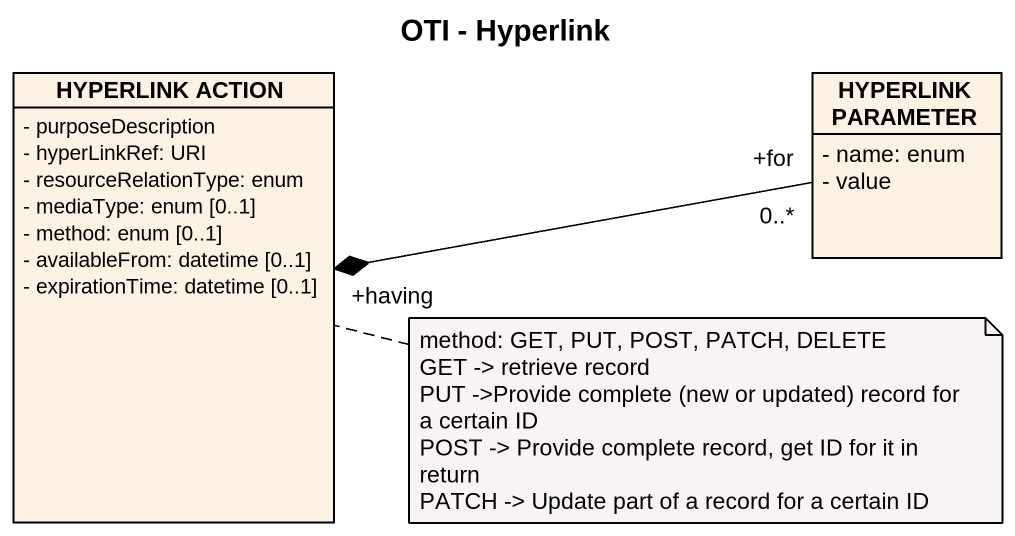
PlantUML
@startuml
title OTI - Hyperlink
hide circle
hide empty members
skinparam classAttributeIconSize 0
class "HYPERLINK ACTION" as HYPERLINK_ACTION {
  - purposeDescription
  - hyperLinkRef: URI
  - resourceRelationType: enum
  - mediaType: enum [0..1]
  - method: enum [0..1]
  - availableFrom: datetime [0..1]
  - expirationTime: datetime [0..1]
}
class "HYPERLINK PARAMETER" as HYPERLINK_PARAMETER {
  - name: enum
  - value
}
HYPERLINK_PARAMETER "+for\n0..*" -left-* "+having" HYPERLINK_ACTION
note right of HYPERLINK_ACTION
  method: GET, PUT, POST, PATCH, DELETE
  GET -> retrieve record
  PUT ->Provide complete (new or updated) record for a certain ID
  POST -> Provide complete record, get ID for it in return
  PATCH -> Update part of a record for a certain ID
end note
@enduml
